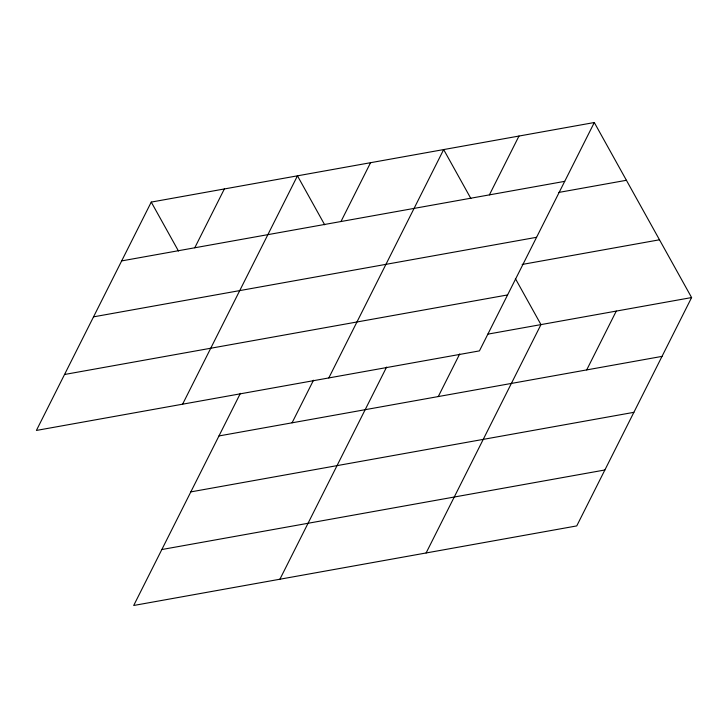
<?xml version="1.0" encoding="UTF-8"?>
<svg xmlns="http://www.w3.org/2000/svg" width="728" height="728" viewBox="0 0 728 728"><rect width="100%" height="100%" fill="white"/><g stroke="black" fill="none" stroke-linecap="round" stroke-linejoin="round"><path stroke-width="1.09" d="M594.303 122.522L151.251 202.084L36.4 430.439L479.443 350.887L594.303 122.522L691.6 297.561L576.749 525.916L133.697 605.478L240.395 393.338M194.767 247.784L224.361 188.952M182.601 404.186L297.461 175.83L324.67 224.779M340.977 221.53L370.561 162.699M292.065 422.813L313.495 380.216M328.81 377.932L443.661 149.577L470.88 198.526M279.907 579.224L386.595 367.085M489.398 194.877L518.982 136.045M438.274 396.56L459.696 353.963M426.108 552.971L540.968 324.606L515.388 278.596M586.695 369.915L616.279 311.084M121.667 260.906L564.71 181.354M558.849 192.419L626.408 180.289M93.53 316.853L536.572 237.301M522.149 264.455L659.495 239.794M64.537 374.492L507.58 294.94M487.796 334.152L691.6 297.561M218.964 435.945L662.016 356.383M190.827 491.891L633.879 412.33M161.834 549.531L604.886 469.979M151.251 202.084L178.469 251.033"/></g></svg>
